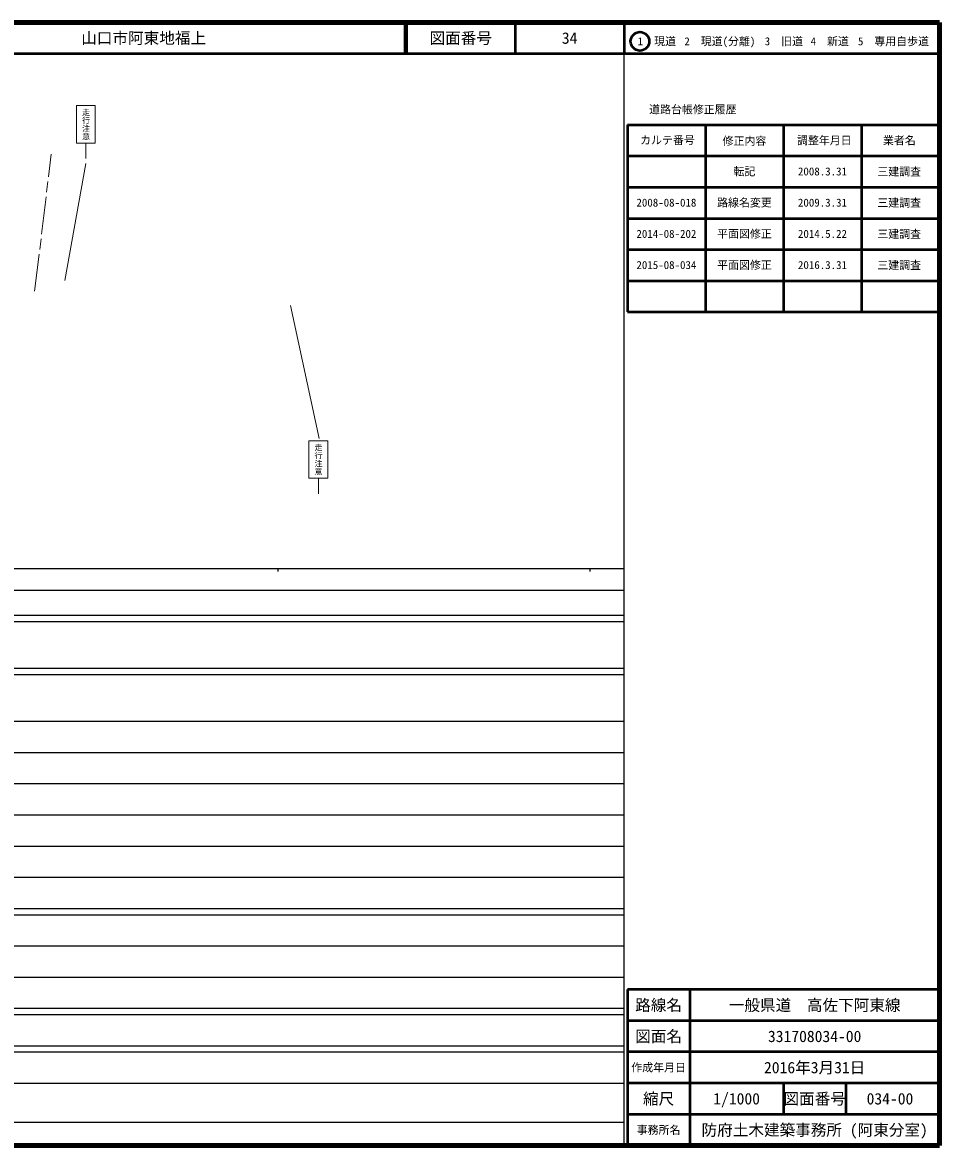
# Model space of a CAD drawing. Units: millimetres on the paper, with parts at other scales. Extents: x 40 to 680, y 20 to 380.
# Drawn here: x 386.2 to 680, y 20 to 380 of the extents above; entities that cross this region are included whole.
import ezdxf
from ezdxf.enums import TextEntityAlignment as Align

# ---------------------------------------------------------------- set-up
doc = ezdxf.new("R2010")
doc.units = ezdxf.units.MM
doc.linetypes.add('CHAIN', pattern=[18.5, 12, -1.5, 3.5, -1.5])
for name, color, linetype, lineweight in [('M-BMK', 2, 'CHAIN', 13), ('M-STR-STRC', 7, 'Continuous', 13), ('M-TTL', 2, 'Continuous', 140), ('M-TTL-BAND', 7, 'Continuous', 25), ('M-TTL-FRAM', 2, 'Continuous', 50), ('M-TTL-LINE', 7, 'Continuous', 50)]:
    doc.layers.add(name, color=color, linetype=linetype, lineweight=lineweight)
doc.layers.add('M-TTL-TXT', color=7, linetype='Continuous')
doc.styles.add('@ＭＳ ゴシック', font='')
doc.styles.add('ＭＳ ゴシック', font='')
doc.styles.get('@ＭＳ ゴシック').set_extended_font_data('@MS Gothic')
doc.styles.get('ＭＳ ゴシック').set_extended_font_data('MS Gothic')

msp = doc.modelspace()

# ---------------------------------------------------------------- linework, layer by layer
at = {"layer": 'M-BMK'}
msp.add_line((390.097, 293.814), (395.442, 337.826), dxfattribs=at)
at = {"layer": 'M-STR-STRC'}
for p, q in [((403.516, 353.351), (409.516, 353.351)), ((403.516, 341.351), (403.516, 353.351)), ((409.516, 353.351), (409.516, 341.351)), ((403.516, 341.351), (409.516, 341.351)), ((406.516, 341.351), (406.516, 336.351)), ((406.511, 334.819), (399.732, 297.304)), ((472.113, 289.23), (481.237, 246.692)), ((477.994, 245.926), (483.994, 245.926)), ((477.994, 233.926), (477.994, 245.926)), ((483.994, 245.926), (483.994, 233.926)), ((477.994, 233.926), (483.994, 233.926)), ((480.994, 233.926), (480.994, 228.926))]:
    msp.add_line(p, q, dxfattribs=at)
at = {"layer": 'M-TTL'}
for p, q in [((680, 380), (40, 380)), ((680, 20), (680, 380)), ((40, 20), (680, 20))]:
    msp.add_line(p, q, dxfattribs=at)
at = {"layer": 'M-TTL-BAND'}
for p, q in [((579, 20), (579, 370)), ((40, 205), (579, 205)), ((468, 205), (468, 204)), ((568, 205), (568, 204)), ((68, 198), (579, 198)), ((40, 190), (579, 190)), ((40, 188), (579, 188)), ((40, 173), (579, 173)), ((40, 171), (579, 171)), ((40, 156), (579, 156)), ((46, 146), (579, 146)), ((52, 136), (579, 136)), ((46, 126), (579, 126)), ((52, 116), (579, 116)), ((46, 106), (579, 106)), ((40, 96), (579, 96)), ((40, 94), (579, 94)), ((49, 84), (579, 84)), ((40, 74), (579, 74)), ((40, 64), (579, 64)), ((40, 62), (579, 62)), ((40, 52), (579, 52)), ((40, 50), (579, 50)), ((40, 40), (579, 40)), ((68, 27.5), (579, 27.5))]:
    msp.add_line(p, q, dxfattribs=at)
at = {"layer": 'M-TTL-FRAM'}
for p, q in [((580, 347.197), (580, 287.197)), ((580, 347.197), (680, 347.197)), ((580, 287.197), (680, 287.197)), ((680, 70), (580, 70)), ((580, 70), (580, 20))]:
    msp.add_line(p, q, dxfattribs=at)
at = {"layer": 'M-TTL-LINE'}
for p, q in [((508.747, 380), (508.747, 370)), ((509.247, 380), (509.247, 370)), ((543.997, 380), (543.997, 370)), ((579, 380), (579, 370)), ((40, 370), (680, 370)), ((605, 347.197), (605, 287.197)), ((630, 347.197), (630, 287.197)), ((655, 347.197), (655, 287.197)), ((580, 337.197), (680, 337.197)), ((580, 327.197), (680, 327.197)), ((580, 317.197), (680, 317.197)), ((580, 307.197), (680, 307.197)), ((580, 297.197), (680, 297.197)), ((600, 70), (600, 20)), ((680, 60), (580, 60)), ((680, 50), (580, 50)), ((680, 40), (580, 40)), ((630, 40), (630, 30)), ((650, 40), (650, 30)), ((680, 30), (580, 30))]:
    msp.add_line(p, q, dxfattribs=at)
msp.add_circle((584.031, 373.958), 3, dxfattribs=at)

# ---------------------------------------------------------------- texts
at = {"layer": 'M-STR-STRC', "style": '@ＭＳ ゴシック'}
for p in [(406.516, 347.351), (480.994, 239.926)]:
    msp.add_text('走行注意', height=1.833, rotation=270, dxfattribs=at).set_placement(p, align=Align.MIDDLE_CENTER)
at = {"layer": 'M-TTL-TXT', "style": 'ＭＳ ゴシック'}
msp.add_text('山口市阿東地福上', height=3.666, dxfattribs=at).set_placement((405.024, 375), align=Align.MIDDLE_LEFT)
for s, height, p in [('図面番号', 3.666, (526.622, 375)), ('34', 3.666, (561.497, 375)), ('1\u3000現道', 2.566, (589.448, 373.958)), ('2\u3000現道(分離)', 2.566, (609.619, 373.958)), ('3\u3000旧道', 2.566, (630.121, 373.958)), ('4\u3000新道', 2.566, (644.824, 373.958)), ('5\u3000専用自歩道', 2.566, (665.228, 373.958)), ('道路台帳修正履歴', 2.566, (600.968, 352.113)), ('カルテ番号', 2.566, (592.839, 342.277)), ('修正内容', 2.566, (617.509, 342.023)), ('調整年月日', 2.566, (643.089, 342.197)), ('業者名', 2.566, (667.134, 342.197)), ('転記', 2.566, (617.5, 332.245)), ('2008.3.31', 2.566, (642.5, 332.245)), ('三建調査', 2.566, (667.077, 332.189)), ('2008-08-018', 2.566, (592.5, 322.245)), ('路線名変更', 2.566, (617.5, 322.245)), ('2009.3.31', 2.566, (642.5, 322.245)), ('三建調査', 2.566, (667.077, 322.189)), ('2014-08-202', 2.566, (592.5, 312.245)), ('平面図修正', 2.566, (617.5, 312.245)), ('2014.5.22', 2.566, (642.5, 312.245)), ('三建調査', 2.566, (667.077, 312.189)), ('2015-08-034', 2.566, (592.5, 302.245)), ('平面図修正', 2.566, (617.5, 302.245)), ('2016.3.31', 2.566, (642.5, 302.245)), ('三建調査', 2.566, (667.077, 302.189)), ('路線名', 3.666, (590, 65)), ('路線名', 3.666, (590, 65)), ('一般県道\u3000高佐下阿東線', 3.666, (640, 65)), ('図面名', 3.666, (590, 55)), ('図面名', 3.666, (590, 55)), ('331708034-00', 3.666, (640, 55)), ('2016年3月31日', 3.666, (640, 45)), ('作成年月日', 2.566, (590, 45)), ('作成年月日', 2.566, (590, 45)), ('縮尺', 3.666, (590, 35)), ('縮尺', 3.666, (590, 35)), ('1/1000', 3.666, (615, 35)), ('図面番号', 3.666, (640, 35)), ('図面番号', 3.666, (640, 35)), ('034-00', 3.666, (664.125, 35)), ('事務所名', 2.566, (590, 25)), ('事務所名', 2.566, (590, 25)), ('防府土木建築事務所 (阿東分室)', 3.666, (640, 25))]:
    msp.add_text(s, height=height, dxfattribs=at).set_placement(p, align=Align.MIDDLE_CENTER)

doc.saveas('drawing.dxf')
